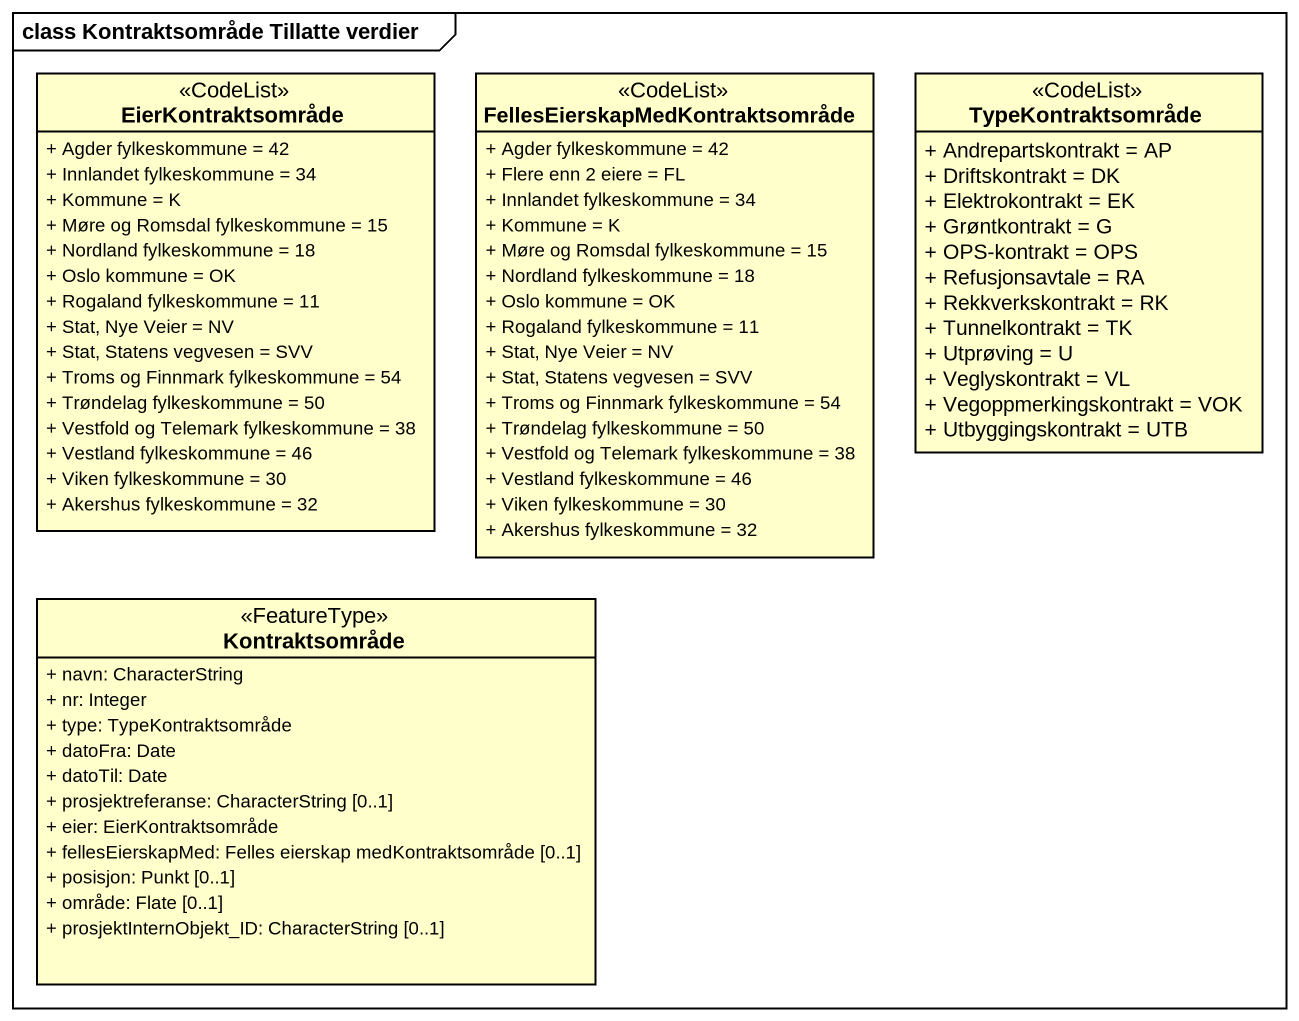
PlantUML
@startuml
mainframe class Kontraktsområde Tillatte verdier
hide circle
hide empty members
skinparam classAttributeIconSize 0
class EierKontraktsområde <<CodeList>> {
  + Agder fylkeskommune = 42
  + Innlandet fylkeskommune = 34
  + Kommune = K
  + Møre og Romsdal fylkeskommune = 15
  + Nordland fylkeskommune = 18
  + Oslo kommune = OK
  + Rogaland fylkeskommune = 11
  + Stat, Nye Veier = NV
  + Stat, Statens vegvesen = SVV
  + Troms og Finnmark fylkeskommune = 54
  + Trøndelag fylkeskommune = 50
  + Vestfold og Telemark fylkeskommune = 38
  + Vestland fylkeskommune = 46
  + Viken fylkeskommune = 30
  + Akershus fylkeskommune = 32
}
class "FellesEierskapMedKontraktsområde" as FellesEierskapMedKontraktsom <<CodeList>> {
  + Agder fylkeskommune = 42
  + Flere enn 2 eiere = FL
  + Innlandet fylkeskommune = 34
  + Kommune = K
  + Møre og Romsdal fylkeskommune = 15
  + Nordland fylkeskommune = 18
  + Oslo kommune = OK
  + Rogaland fylkeskommune = 11
  + Stat, Nye Veier = NV
  + Stat, Statens vegvesen = SVV
  + Troms og Finnmark fylkeskommune = 54
  + Trøndelag fylkeskommune = 50
  + Vestfold og Telemark fylkeskommune = 38
  + Vestland fylkeskommune = 46
  + Viken fylkeskommune = 30
  + Akershus fylkeskommune = 32
}
class TypeKontraktsområde <<CodeList>> {
  + Andrepartskontrakt = AP
  + Driftskontrakt = DK
  + Elektrokontrakt = EK
  + Grøntkontrakt = G
  + OPS-kontrakt = OPS
  + Refusjonsavtale = RA
  + Rekkverkskontrakt = RK
  + Tunnelkontrakt = TK
  + Utprøving = U
  + Veglyskontrakt = VL
  + Vegoppmerkingskontrakt = VOK
  + Utbyggingskontrakt = UTB
}
class Kontraktsområde <<FeatureType>> {
  + navn: CharacterString
  + nr: Integer
  + type: TypeKontraktsområde
  + datoFra: Date
  + datoTil: Date
  + prosjektreferanse: CharacterString [0..1]
  + eier: EierKontraktsområde
  + fellesEierskapMed: Felles eierskap medKontraktsområde [0..1]
  + posisjon: Punkt [0..1]
  + område: Flate [0..1]
  + prosjektInternObjekt_ID: CharacterString [0..1]
}
@enduml
